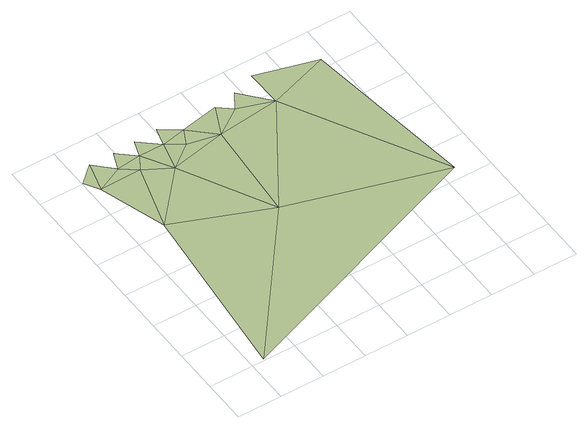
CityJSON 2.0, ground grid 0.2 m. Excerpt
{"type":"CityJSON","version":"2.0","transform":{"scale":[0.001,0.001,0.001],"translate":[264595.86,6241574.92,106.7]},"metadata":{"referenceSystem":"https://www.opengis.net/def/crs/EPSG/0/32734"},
"CityObjects":{
"terrain1":{"type":"TINRelief","geometry":[{"type":"CompositeSurface","lod":"1","boundaries":[[[0,1,2]],[[3,4,5]],[[3,6,2]],[[0,2,7]],[[2,6,7]],[[8,6,3]],[[6,9,7]],[[9,10,7]],[[8,3,5]],[[8,9,6]],[[11,9,8]],[[12,9,11]],[[13,11,8]],[[14,5,4]],[[5,15,8]],[[16,17,11]],[[11,13,16]],[[15,13,8]],[[16,13,15]],[[18,16,15]],[[5,19,15]],[[20,18,15]],[[20,15,19]],[[19,5,14]],[[19,21,20]],[[22,23,19]],[[14,22,19]]]}]}
},
"vertices":[
[82,1274,0],[3,1203,0],[45,1136,0],[141,836,0],[58,10,0],[568,665,0],[231,1138,0],[163,1192,0],[351,1071,0],[273,1204,0],[195,1273,0],[386,1204,0],[298,1278,0],[459,1155,0],[1266,460,0],[605,1123,0],[495,1226,0],[410,1288,0],[666,1259,0],[885,1155,0],[727,1209,0],[775,1281,0],[1160,1246,0],[882,1322,0]
]}
